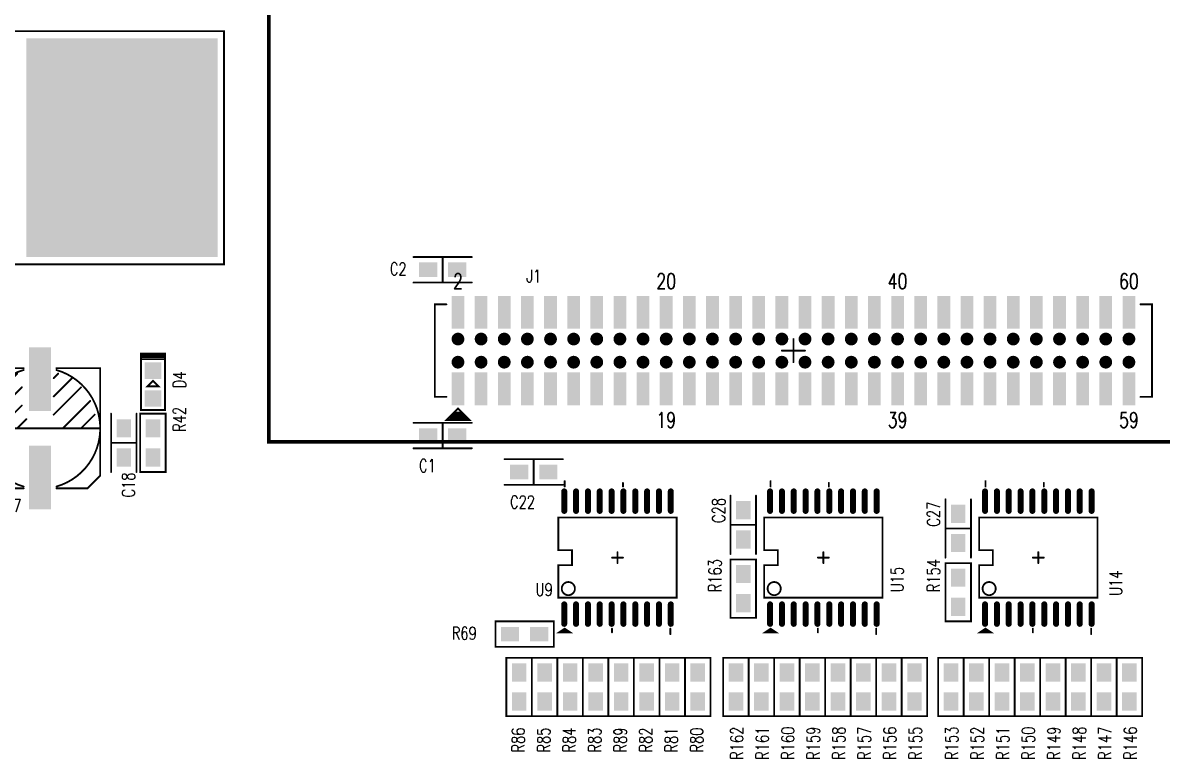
# Model space of a CAD drawing. Extents: x -22 to 239, y -29 to 162.
# Drawn here: x 41.3 to 103.8, y 28.9 to 69.3 of the extents above; entities that cross this region are included whole.
import ezdxf
from ezdxf.enums import TextEntityAlignment as Align

# ---------------------------------------------------------------- set-up
doc = ezdxf.new("R2010")
doc.units = 0
for name, color, linetype in [('2D_LINE_126', 255, 'CONTINUOUS'), ('DRIL_NPLTE_THRU_01', 5, 'CONTINUOUS'), ('DRIL_NPLTE_THRU_02', 106, 'CONTINUOUS'), ('DRIL_NPLTE_THRU_03', 96, 'CONTINUOUS'), ('DRIL_NPLTE_THRU_04', 34, 'CONTINUOUS'), ('PADS_BOT', 43, 'CONTINUOUS'), ('PADS_INNER', 186, 'CONTINUOUS'), ('PADS_TOP', 186, 'CONTINUOUS'), ('PART_NAME_01', 3, 'CONTINUOUS'), ('PART_TOP_2DLINE_00', 150, 'CONTINUOUS'), ('PART_TOP_2DLINE_01', 150, 'CONTINUOUS'), ('PART_TOP_TEXT_126', 255, 'CONTINUOUS')]:
    doc.layers.add(name, color=color, linetype=linetype)
doc.styles.add('W0$1', font='simplex', dxfattribs={"width": 0.75})
doc.styles.add('W0$12', font='simplex', dxfattribs={"width": 0.75})

# ---------------------------------------------------------------- blocks, each defined once
blk = doc.blocks.new('SMOOTH_0$2')
at = {"const_width": 0.1}
blk.add_lwpolyline([(-0.05, 0, 1), (0.05, 0, 1)], format="xyb", close=True, dxfattribs=at)
blk = doc.blocks.new('DRAWING_95')
at = {"layer": '2D_LINE_126', "const_width": 0.2}
blk.add_lwpolyline([(0, 0.1), (82, 0.1), (82, -49.9), (0, -49.9)], close=True, dxfattribs=at)
at = {"layer": '2D_LINE_126'}
blk.add_blockref('SMOOTH_0$2', (0, -49.9), dxfattribs=at)
blk = doc.blocks.new('SMOOTH_0$1')
at = {"const_width": 0.05}
blk.add_lwpolyline([(-0.025, 0, 1), (0.025, 0, 1)], format="xyb", close=True, dxfattribs=at)
blk = doc.blocks.new('PART_BODY_TOP_34')
at = {"layer": 'PART_TOP_2DLINE_00', "const_width": 0.1}
for points in [[(-3.3, 0.9), (-3.3, 2.6), (-2.6, 3.3), (3.3, 3.3), (3.3, 0.9)], [(0, 3.3), (0, -3.3)], [(0.25, 3), (2.25, 1)], [(1.5, 2.75), (3, 1.25)], [(1.25, 1), (0, 2.25)], [(0.5, 0.75), (0, 1.25)], [(3.3, -0.9), (3.3, -3.3), (-2.6, -3.3), (-3.3, -2.6), (-3.3, -0.9)], [(0, -1.25), (1.5, -2.75)], [(0.75, -0.75), (2.25, -2.25)], [(1.75, -0.75), (2.75, -1.75)], [(2.75, -0.75), (3, -1)], [(0, -2.25), (0.75, -3)]]:
    blk.add_lwpolyline(points, dxfattribs=at)
for points in [[(-3.2, 0.9, -0.751504), (3.2, 0.9)], [(3.2, -0.9, -0.751504), (-3.2, -0.9)]]:
    blk.add_lwpolyline(points, format="xyb", dxfattribs=at)
at = {"layer": 'PART_TOP_2DLINE_00'}
for p in [(-2.6, 3.3), (0, 3.3), (3.3, 3.3), (-3.3, 2.6), (0.25, 3), (1.5, 2.75), (0, 2.25), (0, 1.25), (3, 1.25), (-3.3, 0.9), (-3.2, 0.9), (0.5, 0.75), (1.25, 1), (2.25, 1), (3.2, 0.9), (3.3, 0.9), (-3.3, -0.9), (-3.2, -0.9), (0, -1.25), (0.75, -0.75), (1.75, -0.75), (2.75, -0.75), (3, -1), (3.2, -0.9), (3.3, -0.9), (2.75, -1.75), (0, -2.25), (2.25, -2.25), (-3.3, -2.6), (0.75, -3), (1.5, -2.75), (-2.6, -3.3), (0, -3.3), (3.3, -3.3)]:
    blk.add_blockref('SMOOTH_0$1', p, dxfattribs=at)
blk = doc.blocks.new('DRIL_HOLE_0')
blk.add_lwpolyline([(0, 0, 1), (0, 0, 1)], format="xyb", close=True)
blk = doc.blocks.new('PAD_1')
blk.add_lwpolyline([(0, 0, 1), (0, 0, 1)], format="xyb", close=True)
blk = doc.blocks.new('PAD_23')
at = {"const_width": 1.2}
blk.add_lwpolyline([(-1.75, 0), (1.75, 0)], dxfattribs=at)
blk = doc.blocks.new('STK_TOP_135')
at = {"layer": 'DRIL_NPLTE_THRU_01'}
blk.add_blockref('DRIL_HOLE_0', (0, 0), dxfattribs=at)
at = {"layer": 'DRIL_NPLTE_THRU_02'}
blk.add_blockref('DRIL_HOLE_0', (0, 0), dxfattribs=at)
at = {"layer": 'DRIL_NPLTE_THRU_03'}
blk.add_blockref('DRIL_HOLE_0', (0, 0), dxfattribs=at)
at = {"layer": 'DRIL_NPLTE_THRU_04'}
blk.add_blockref('DRIL_HOLE_0', (0, 0), dxfattribs=at)
at = {"layer": 'PADS_BOT'}
blk.add_blockref('PAD_1', (0, 0), dxfattribs=at)
at = {"layer": 'PADS_INNER'}
blk.add_blockref('PAD_1', (0, 0), dxfattribs=at)
at = {"layer": 'PADS_TOP'}
blk.add_blockref('PAD_23', (0, 0), dxfattribs=at)
blk = doc.blocks.new('SYM_TOP_37')
for name, p in [('PART_BODY_TOP_34', (0, 0)), ('STK_TOP_135', (-2.7, 0)), ('STK_TOP_135', (2.7, 0))]:
    blk.add_blockref(name, p)
blk = doc.blocks.new('PART_TOP_52')
blk.add_blockref('SYM_TOP_37', (0, 0))
at = {"layer": 'PART_NAME_01', "style": 'W0$1', "width": 0.75}
blk.add_text('C17', height=0.7, rotation=270, dxfattribs=at).set_placement((-4.6, 2.4))
blk = doc.blocks.new('PART_BODY_TOP_36')
at = {"layer": 'PART_TOP_2DLINE_00', "const_width": 0.1}
for points in [[(-1.599946, 0.700024), (1.599946, 0.700024)], [(0, 0.700024), (0, -0.700024)], [(-1.599946, -0.700024), (1.599946, -0.700024)]]:
    blk.add_lwpolyline(points, dxfattribs=at)
at = {"layer": 'PART_TOP_2DLINE_00'}
for p in [(-1.599946, 0.700024), (0, 0.700024), (1.599946, 0.700024), (-1.599946, -0.700024), (0, -0.700024), (1.599946, -0.700024)]:
    blk.add_blockref('SMOOTH_0$1', p, dxfattribs=at)
blk = doc.blocks.new('PAD_25')
at = {"const_width": 0.8}
blk.add_lwpolyline([(-0.5, 0), (0.5, 0)], dxfattribs=at)
blk = doc.blocks.new('STK_TOP_43')
at = {"layer": 'DRIL_NPLTE_THRU_01'}
blk.add_blockref('DRIL_HOLE_0', (0, 0), dxfattribs=at)
at = {"layer": 'DRIL_NPLTE_THRU_02'}
blk.add_blockref('DRIL_HOLE_0', (0, 0), dxfattribs=at)
at = {"layer": 'DRIL_NPLTE_THRU_03'}
blk.add_blockref('DRIL_HOLE_0', (0, 0), dxfattribs=at)
at = {"layer": 'DRIL_NPLTE_THRU_04'}
blk.add_blockref('DRIL_HOLE_0', (0, 0), dxfattribs=at)
at = {"layer": 'PADS_BOT'}
blk.add_blockref('PAD_1', (0, 0), dxfattribs=at)
at = {"layer": 'PADS_INNER'}
blk.add_blockref('PAD_1', (0, 0), dxfattribs=at)
at = {"layer": 'PADS_TOP'}
blk.add_blockref('PAD_25', (0, 0), dxfattribs=at)
blk = doc.blocks.new('SYM_TOP_39')
for name, p in [('PART_BODY_TOP_36', (0, 0)), ('STK_TOP_43', (-0.8001, 0)), ('STK_TOP_43', (0.8001, 0))]:
    blk.add_blockref(name, p)
blk = doc.blocks.new('PART_TOP_55')
blk.add_blockref('SYM_TOP_39', (0, 0))
at = {"layer": 'PART_NAME_01', "style": 'W0$1', "width": 0.75}
blk.add_text('C1', height=0.7, dxfattribs=at).set_placement((-1.3, -2))
blk = doc.blocks.new('PART_TOP_60')
blk.add_blockref('SYM_TOP_39', (0, 0))
at = {"layer": 'PART_NAME_01', "style": 'W0$1', "width": 0.75}
blk.add_text('C18', height=0.7, rotation=180, dxfattribs=at).set_placement((3, 0.6))
blk = doc.blocks.new('PART_TOP_62')
blk.add_blockref('SYM_TOP_39', (0, 0))
at = {"layer": 'PART_NAME_01', "style": 'W0$1', "width": 0.75}
blk.add_text('C2', height=0.7, dxfattribs=at).set_placement((-2.9, -0.3))
blk = doc.blocks.new('PART_TOP_64')
blk.add_blockref('SYM_TOP_39', (0, 0))
at = {"layer": 'PART_NAME_01', "style": 'W0$1', "width": 0.75}
blk.add_text('C22', height=0.7, dxfattribs=at).set_placement((-1.3, -2))
blk = doc.blocks.new('PART_TOP_69')
blk.add_blockref('SYM_TOP_39', (0, 0))
at = {"layer": 'PART_NAME_01', "style": 'W0$1', "width": 0.75}
blk.add_text('C27', height=0.7, rotation=180, dxfattribs=at).set_placement((-0.1, -1))
blk = doc.blocks.new('PART_TOP_70')
blk.add_blockref('SYM_TOP_39', (0, 0))
at = {"layer": 'PART_NAME_01', "style": 'W0$1', "width": 0.75}
blk.add_text('C28', height=0.7, rotation=180, dxfattribs=at).set_placement((-0.1, -1))
blk = doc.blocks.new('PART_BODY_TOP_41')
at = {"layer": 'PART_TOP_2DLINE_01', "const_width": 0.1}
for points in [[(-1.400048, -0.659892), (-1.700022, -0.659892), (-1.700022, 0.659892), (-1.400048, 0.659892)], [(-1.599946, -0.599948), (-1.599946, 0.599948)], [(-1.500124, -0.599948), (-1.500124, 0.6)], [(-0.199898, 0), (0.100076, 0.299974), (0.100076, -0.299974), (-0.199898, 0)]]:
    blk.add_lwpolyline(points, dxfattribs=at)
blk.add_lwpolyline([(1.397, -0.659892), (-1.397, -0.659892), (-1.397, 0.659892), (1.397, 0.659892)], close=True, dxfattribs=at)
at = {"layer": 'PART_TOP_2DLINE_01'}
for p in [(-1.700022, 0.659892), (-1.599946, 0.599948), (-1.500124, 0.6), (-1.400048, 0.659892), (-1.397, 0.659892), (1.397, 0.659892), (-0.199898, 0), (-0.199898, 0), (0.100076, 0.299974), (-1.700022, -0.659892), (-1.599946, -0.599948), (-1.500124, -0.599948), (-1.400048, -0.659892), (-1.397, -0.659892), (0.100076, -0.299974), (1.397, -0.659892)]:
    blk.add_blockref('SMOOTH_0$1', p, dxfattribs=at)
blk = doc.blocks.new('PAD_27')
at = {"const_width": 0.9}
blk.add_lwpolyline([(-0.45, 0), (0.45, 0)], dxfattribs=at)
blk = doc.blocks.new('STK_TOP_142')
at = {"layer": 'DRIL_NPLTE_THRU_01'}
blk.add_blockref('DRIL_HOLE_0', (0, 0), dxfattribs=at)
at = {"layer": 'DRIL_NPLTE_THRU_02'}
blk.add_blockref('DRIL_HOLE_0', (0, 0), dxfattribs=at)
at = {"layer": 'DRIL_NPLTE_THRU_03'}
blk.add_blockref('DRIL_HOLE_0', (0, 0), dxfattribs=at)
at = {"layer": 'DRIL_NPLTE_THRU_04'}
blk.add_blockref('DRIL_HOLE_0', (0, 0), dxfattribs=at)
at = {"layer": 'PADS_BOT'}
blk.add_blockref('PAD_1', (0, 0), dxfattribs=at)
at = {"layer": 'PADS_INNER'}
blk.add_blockref('PAD_1', (0, 0), dxfattribs=at)
at = {"layer": 'PADS_TOP'}
blk.add_blockref('PAD_27', (0, 0), dxfattribs=at)
blk = doc.blocks.new('SYM_TOP_44')
for name, p in [('PART_BODY_TOP_41', (0, 0)), ('STK_TOP_142', (-0.762, 0)), ('STK_TOP_142', (0.762, 0))]:
    blk.add_blockref(name, p)
blk = doc.blocks.new('PART_TOP_153')
blk.add_blockref('SYM_TOP_44', (0, 0))
at = {"layer": 'PART_NAME_01', "style": 'W0$1', "width": 0.75}
blk.add_text('D4', height=0.7, rotation=180, dxfattribs=at).set_placement((0.2, 1.8))
blk = doc.blocks.new('PART_BODY_TOP_45')
at = {"layer": 'PART_TOP_2DLINE_00', "const_width": 0.1}
blk.add_lwpolyline([(-1.599946, 0.700024), (1.599946, 0.700024), (1.599946, -0.700024), (-1.599946, -0.700024), (-1.599946, 0.700024)], dxfattribs=at)
at = {"layer": 'PART_TOP_2DLINE_00'}
for p in [(-1.599946, 0.700024), (-1.599946, 0.700024), (1.599946, 0.700024), (-1.599946, -0.700024), (1.599946, -0.700024)]:
    blk.add_blockref('SMOOTH_0$1', p, dxfattribs=at)
blk = doc.blocks.new('SYM_TOP_48')
for name, p in [('PART_BODY_TOP_45', (0, 0)), ('STK_TOP_43', (-0.8001, 0)), ('STK_TOP_43', (0.8001, 0))]:
    blk.add_blockref(name, p)
blk = doc.blocks.new('PART_TOP_216')
blk.add_blockref('SYM_TOP_48', (0, 0))
at = {"layer": 'PART_NAME_01', "style": 'W0$1', "width": 0.75}
blk.add_text('R146', height=0.7, dxfattribs=at).set_placement((-4, -0.4))
blk = doc.blocks.new('PART_TOP_217')
blk.add_blockref('SYM_TOP_48', (0, 0))
at = {"layer": 'PART_NAME_01', "style": 'W0$1', "width": 0.75}
blk.add_text('R147', height=0.7, dxfattribs=at).set_placement((-4, -0.4))
blk = doc.blocks.new('PART_TOP_218')
blk.add_blockref('SYM_TOP_48', (0, 0))
at = {"layer": 'PART_NAME_01', "style": 'W0$1', "width": 0.75}
blk.add_text('R148', height=0.7, dxfattribs=at).set_placement((-4, -0.4))
blk = doc.blocks.new('PART_TOP_219')
blk.add_blockref('SYM_TOP_48', (0, 0))
at = {"layer": 'PART_NAME_01', "style": 'W0$1', "width": 0.75}
blk.add_text('R149', height=0.7, dxfattribs=at).set_placement((-4, -0.4))
blk = doc.blocks.new('PART_TOP_221')
blk.add_blockref('SYM_TOP_48', (0, 0))
at = {"layer": 'PART_NAME_01', "style": 'W0$1', "width": 0.75}
blk.add_text('R150', height=0.7, dxfattribs=at).set_placement((-4, -0.4))
blk = doc.blocks.new('PART_TOP_222')
blk.add_blockref('SYM_TOP_48', (0, 0))
at = {"layer": 'PART_NAME_01', "style": 'W0$1', "width": 0.75}
blk.add_text('R151', height=0.7, dxfattribs=at).set_placement((-4, -0.4))
blk = doc.blocks.new('PART_TOP_223')
blk.add_blockref('SYM_TOP_48', (0, 0))
at = {"layer": 'PART_NAME_01', "style": 'W0$1', "width": 0.75}
blk.add_text('R152', height=0.7, dxfattribs=at).set_placement((-4, -0.4))
blk = doc.blocks.new('PART_TOP_224')
blk.add_blockref('SYM_TOP_48', (0, 0))
at = {"layer": 'PART_NAME_01', "style": 'W0$1', "width": 0.75}
blk.add_text('R153', height=0.7, dxfattribs=at).set_placement((-4, -0.4))
blk = doc.blocks.new('PART_TOP_225')
blk.add_blockref('SYM_TOP_48', (0, 0))
at = {"layer": 'PART_NAME_01', "style": 'W0$1', "width": 0.75}
blk.add_text('R154', height=0.7, rotation=180, dxfattribs=at).set_placement((0, -1))
blk = doc.blocks.new('PART_TOP_226')
blk.add_blockref('SYM_TOP_48', (0, 0))
at = {"layer": 'PART_NAME_01', "style": 'W0$1', "width": 0.75}
blk.add_text('R155', height=0.7, dxfattribs=at).set_placement((-4, -0.4))
blk = doc.blocks.new('PART_TOP_227')
blk.add_blockref('SYM_TOP_48', (0, 0))
at = {"layer": 'PART_NAME_01', "style": 'W0$1', "width": 0.75}
blk.add_text('R156', height=0.7, dxfattribs=at).set_placement((-4, -0.4))
blk = doc.blocks.new('PART_TOP_228')
blk.add_blockref('SYM_TOP_48', (0, 0))
at = {"layer": 'PART_NAME_01', "style": 'W0$1', "width": 0.75}
blk.add_text('R157', height=0.7, dxfattribs=at).set_placement((-4, -0.4))
blk = doc.blocks.new('PART_TOP_229')
blk.add_blockref('SYM_TOP_48', (0, 0))
at = {"layer": 'PART_NAME_01', "style": 'W0$1', "width": 0.75}
blk.add_text('R158', height=0.7, dxfattribs=at).set_placement((-4, -0.4))
blk = doc.blocks.new('PART_TOP_230')
blk.add_blockref('SYM_TOP_48', (0, 0))
at = {"layer": 'PART_NAME_01', "style": 'W0$1', "width": 0.75}
blk.add_text('R159', height=0.7, dxfattribs=at).set_placement((-4, -0.4))
blk = doc.blocks.new('PART_TOP_232')
blk.add_blockref('SYM_TOP_48', (0, 0))
at = {"layer": 'PART_NAME_01', "style": 'W0$1', "width": 0.75}
blk.add_text('R160', height=0.7, dxfattribs=at).set_placement((-4, -0.4))
blk = doc.blocks.new('PART_TOP_233')
blk.add_blockref('SYM_TOP_48', (0, 0))
at = {"layer": 'PART_NAME_01', "style": 'W0$1', "width": 0.75}
blk.add_text('R161', height=0.7, dxfattribs=at).set_placement((-4, -0.4))
blk = doc.blocks.new('PART_TOP_234')
blk.add_blockref('SYM_TOP_48', (0, 0))
at = {"layer": 'PART_NAME_01', "style": 'W0$1', "width": 0.75}
blk.add_text('R162', height=0.7, dxfattribs=at).set_placement((-4, -0.4))
blk = doc.blocks.new('PART_TOP_235')
blk.add_blockref('SYM_TOP_48', (0, 0))
at = {"layer": 'PART_NAME_01', "style": 'W0$1', "width": 0.75}
blk.add_text('R163', height=0.7, rotation=180, dxfattribs=at).set_placement((0.2, -1.2))
blk = doc.blocks.new('PART_TOP_415')
blk.add_blockref('SYM_TOP_48', (0, 0))
at = {"layer": 'PART_NAME_01', "style": 'W0$1', "width": 0.75}
blk.add_text('R42', height=0.7, dxfattribs=at).set_placement((0.6, -1.8))
blk = doc.blocks.new('PART_TOP_443')
blk.add_blockref('SYM_TOP_48', (0, 0))
at = {"layer": 'PART_NAME_01', "style": 'W0$1', "width": 0.75}
blk.add_text('R69', height=0.7, dxfattribs=at).set_placement((-4, -0.3))
blk = doc.blocks.new('PART_TOP_456')
blk.add_blockref('SYM_TOP_48', (0, 0))
at = {"layer": 'PART_NAME_01', "style": 'W0$1', "width": 0.75}
blk.add_text('R80', height=0.7, rotation=180, dxfattribs=at).set_placement((3.6, 0.3))
blk = doc.blocks.new('PART_TOP_457')
blk.add_blockref('SYM_TOP_48', (0, 0))
at = {"layer": 'PART_NAME_01', "style": 'W0$1', "width": 0.75}
blk.add_text('R81', height=0.7, rotation=180, dxfattribs=at).set_placement((3.6, 0.3))
blk = doc.blocks.new('PART_TOP_458')
blk.add_blockref('SYM_TOP_48', (0, 0))
at = {"layer": 'PART_NAME_01', "style": 'W0$1', "width": 0.75}
blk.add_text('R82', height=0.7, rotation=180, dxfattribs=at).set_placement((3.6, 0.3))
blk = doc.blocks.new('PART_TOP_459')
blk.add_blockref('SYM_TOP_48', (0, 0))
at = {"layer": 'PART_NAME_01', "style": 'W0$1', "width": 0.75}
blk.add_text('R83', height=0.7, rotation=180, dxfattribs=at).set_placement((3.6, 0.3))
blk = doc.blocks.new('PART_TOP_460')
blk.add_blockref('SYM_TOP_48', (0, 0))
at = {"layer": 'PART_NAME_01', "style": 'W0$1', "width": 0.75}
blk.add_text('R84', height=0.7, rotation=180, dxfattribs=at).set_placement((3.6, 0.3))
blk = doc.blocks.new('PART_TOP_461')
blk.add_blockref('SYM_TOP_48', (0, 0))
at = {"layer": 'PART_NAME_01', "style": 'W0$1', "width": 0.75}
blk.add_text('R85', height=0.7, rotation=180, dxfattribs=at).set_placement((3.6, 0.3))
blk = doc.blocks.new('PART_TOP_462')
blk.add_blockref('SYM_TOP_48', (0, 0))
at = {"layer": 'PART_NAME_01', "style": 'W0$1', "width": 0.75}
blk.add_text('R86', height=0.7, rotation=180, dxfattribs=at).set_placement((3.6, 0.3))
blk = doc.blocks.new('PART_TOP_465')
blk.add_blockref('SYM_TOP_48', (0, 0))
at = {"layer": 'PART_NAME_01', "style": 'W0$1', "width": 0.75}
blk.add_text('R89', height=0.7, rotation=180, dxfattribs=at).set_placement((3.6, 0.3))
blk = doc.blocks.new('PART_BODY_TOP_17')
at = {"layer": 'PART_TOP_2DLINE_00', "const_width": 0.1}
for points in [[(-2.9, 3.9), (-2.9, 4.2)], [(0.3, 3.9), (0.3, 4.1)], [(-0.3, 0), (0.3, 0)], [(0, 0.3), (0, -0.3)], [(-3, -4), (-2.8, -4)], [(-0.3, -3.9), (-0.3, -4.1)], [(2.9, -3.9), (2.9, -4.2)]]:
    blk.add_lwpolyline(points, dxfattribs=at)
for points in [[(-3.25, 2.2), (-3.25, 0.4125), (-2.5, 0.4125), (-2.5, -0.4125), (-3.25, -0.4125), (-3.25, -2.2), (3.25, -2.2), (3.25, 2.2)], [(-2.9, -3.9), (-3.2, -4.1), (-2.6, -4.1)]]:
    blk.add_lwpolyline(points, close=True, dxfattribs=at)
blk.add_lwpolyline([(-3.0606, -1.7, 1), (-2.3394, -1.7, 1)], format="xyb", close=True, dxfattribs=at)
at = {"layer": 'PART_TOP_2DLINE_00'}
for p in [(-2.9, 4.2), (-2.9, 3.9), (0.3, 4.1), (0.3, 3.9), (-3.25, 2.2), (3.25, 2.2), (-3.25, 0.4125), (-2.5, 0.4125), (-0.3, 0), (0, 0.3), (0.3, 0), (-3.25, -0.4125), (-2.5, -0.4125), (0, -0.3), (-3.25, -2.2), (3.25, -2.2), (-3.2, -4.1), (-3, -4), (-2.9, -3.9), (-2.8, -4), (-2.6, -4.1), (-0.3, -3.9), (-0.3, -4.1), (2.9, -3.9), (2.9, -4.2)]:
    blk.add_blockref('SMOOTH_0$1', p, dxfattribs=at)
blk = doc.blocks.new('PAD_8')
at = {"const_width": 0.165}
blk.add_lwpolyline([(-0.535, -0.0825), (0.535, -0.0825, 1), (0.535, 0.0825), (-0.535, 0.0825, 1)], format="xyb", close=True, dxfattribs=at)
blk = doc.blocks.new('STK_TOP_42')
at = {"layer": 'DRIL_NPLTE_THRU_01'}
blk.add_blockref('DRIL_HOLE_0', (0, 0), dxfattribs=at)
at = {"layer": 'DRIL_NPLTE_THRU_02'}
blk.add_blockref('DRIL_HOLE_0', (0, 0), dxfattribs=at)
at = {"layer": 'DRIL_NPLTE_THRU_03'}
blk.add_blockref('DRIL_HOLE_0', (0, 0), dxfattribs=at)
at = {"layer": 'DRIL_NPLTE_THRU_04'}
blk.add_blockref('DRIL_HOLE_0', (0, 0), dxfattribs=at)
at = {"layer": 'PADS_BOT'}
blk.add_blockref('PAD_1', (0, 0), dxfattribs=at)
at = {"layer": 'PADS_INNER'}
blk.add_blockref('PAD_1', (0, 0), dxfattribs=at)
at = {"layer": 'PADS_TOP', "rotation": 90}
blk.add_blockref('PAD_8', (0, 0), dxfattribs=at)
blk = doc.blocks.new('SYM_TOP_20')
for name, p in [('PART_BODY_TOP_17', (0, 0)), ('STK_TOP_42', (-2.925, 3.1)), ('STK_TOP_42', (-2.275, 3.1)), ('STK_TOP_42', (-1.625, 3.1)), ('STK_TOP_42', (-0.975, 3.1)), ('STK_TOP_42', (-0.325, 3.1)), ('STK_TOP_42', (0.325, 3.1)), ('STK_TOP_42', (0.975, 3.1)), ('STK_TOP_42', (1.625, 3.1)), ('STK_TOP_42', (2.275, 3.1)), ('STK_TOP_42', (2.925, 3.1)), ('STK_TOP_42', (-2.925, -3.1)), ('STK_TOP_42', (-2.275, -3.1)), ('STK_TOP_42', (-1.625, -3.1)), ('STK_TOP_42', (-0.975, -3.1)), ('STK_TOP_42', (-0.325, -3.1)), ('STK_TOP_42', (0.325, -3.1)), ('STK_TOP_42', (0.975, -3.1)), ('STK_TOP_42', (1.625, -3.1)), ('STK_TOP_42', (2.275, -3.1)), ('STK_TOP_42', (2.925, -3.1))]:
    blk.add_blockref(name, p)
blk = doc.blocks.new('PART_TOP_552')
blk.add_blockref('SYM_TOP_20', (0, 0))
at = {"layer": 'PART_NAME_01', "style": 'W0$1', "width": 0.75}
blk.add_text('U14', height=0.7, rotation=90, dxfattribs=at).set_placement((4.6, -2.1))
blk = doc.blocks.new('PART_TOP_553')
blk.add_blockref('SYM_TOP_20', (0, 0))
at = {"layer": 'PART_NAME_01', "style": 'W0$1', "width": 0.75}
blk.add_text('U15', height=0.7, rotation=90, dxfattribs=at).set_placement((4.4, -1.9))
blk = doc.blocks.new('PART_TOP_554')
blk.add_blockref('SYM_TOP_20', (0, 0))
at = {"layer": 'PART_NAME_01', "style": 'W0$1', "width": 0.75}
blk.add_text('U9', height=0.7, dxfattribs=at).set_placement((-4.5, -2.1))
blk = doc.blocks.new('PART_BODY_TOP_53')
at = {"layer": 'PART_TOP_2DLINE_00', "const_width": 0.1}
for points in [[(-19.05, 2.54), (-19.685, 2.54), (-19.685, -2.54), (-19.05, -2.54)], [(19.05, 2.54), (19.685, 2.54), (19.685, -2.54), (19.05, -2.54)], [(0, 0.635), (0, -0.635)], [(-0.635, 0), (0.635, 0)], [(-18.415, -3.175), (-19.05, -3.81), (-17.78, -3.81), (-18.415, -3.175)], [(-18.87, -3.7), (-17.97, -3.7), (-18.07, -3.6), (-18.77, -3.6), (-18.67, -3.5), (-18.17, -3.5), (-18.27, -3.4), (-18.57, -3.4)]]:
    blk.add_lwpolyline(points, dxfattribs=at)
at = {"layer": 'PART_TOP_2DLINE_00'}
for p in [(-19.685, 2.54), (-19.05, 2.54), (19.05, 2.54), (19.685, 2.54), (0, 0.635), (-0.635, 0), (0.635, 0), (0, -0.635), (-19.685, -2.54), (-19.05, -2.54), (19.05, -2.54), (19.685, -2.54), (-18.415, -3.175), (-18.415, -3.175), (-18.87, -3.7), (-18.77, -3.6), (-18.67, -3.5), (-18.57, -3.4), (-18.27, -3.4), (-18.17, -3.5), (-18.07, -3.6), (-17.97, -3.7), (-19.05, -3.81), (-17.78, -3.81)]:
    blk.add_blockref('SMOOTH_0$1', p, dxfattribs=at)
at = {"layer": 'PART_TOP_TEXT_126', "style": 'W0$12', "width": 0.75}
for s, p in [('2', (-18.415, 3.81)), ('20', (-6.985, 3.81)), ('40', (5.715, 3.81)), ('60', (18.415, 3.81)), ('19', (-6.985, -3.81)), ('39', (5.715, -3.81)), ('59', (18.415, -3.81))]:
    blk.add_text(s, height=0.84, dxfattribs=at).set_placement(p, align=Align.MIDDLE_CENTER)
blk = doc.blocks.new('PAD_35')
at = {"const_width": 0.7}
blk.add_lwpolyline([(-0.9, 0), (0.9, 0)], dxfattribs=at)
blk = doc.blocks.new('STK_TOP_55')
at = {"layer": 'DRIL_NPLTE_THRU_01'}
blk.add_blockref('DRIL_HOLE_0', (0, 0), dxfattribs=at)
at = {"layer": 'DRIL_NPLTE_THRU_02'}
blk.add_blockref('DRIL_HOLE_0', (0, 0), dxfattribs=at)
at = {"layer": 'DRIL_NPLTE_THRU_03'}
blk.add_blockref('DRIL_HOLE_0', (0, 0), dxfattribs=at)
at = {"layer": 'DRIL_NPLTE_THRU_04'}
blk.add_blockref('DRIL_HOLE_0', (0, 0), dxfattribs=at)
at = {"layer": 'PADS_BOT'}
blk.add_blockref('PAD_1', (0, 0), dxfattribs=at)
at = {"layer": 'PADS_INNER'}
blk.add_blockref('PAD_1', (0, 0), dxfattribs=at)
at = {"layer": 'PADS_TOP', "rotation": 90}
blk.add_blockref('PAD_35', (0, 0), dxfattribs=at)
blk = doc.blocks.new('PAD_36')
at = {"const_width": 0.35}
blk.add_lwpolyline([(0, -0.175, 1), (0, 0.175, 1)], format="xyb", close=True, dxfattribs=at)
blk = doc.blocks.new('STK_TOP_54')
at = {"layer": 'DRIL_NPLTE_THRU_01'}
blk.add_blockref('DRIL_HOLE_0', (0, 0), dxfattribs=at)
at = {"layer": 'DRIL_NPLTE_THRU_02'}
blk.add_blockref('DRIL_HOLE_0', (0, 0), dxfattribs=at)
at = {"layer": 'DRIL_NPLTE_THRU_03'}
blk.add_blockref('DRIL_HOLE_0', (0, 0), dxfattribs=at)
at = {"layer": 'DRIL_NPLTE_THRU_04'}
blk.add_blockref('DRIL_HOLE_0', (0, 0), dxfattribs=at)
at = {"layer": 'PADS_BOT'}
blk.add_blockref('PAD_1', (0, 0), dxfattribs=at)
at = {"layer": 'PADS_INNER'}
blk.add_blockref('PAD_1', (0, 0), dxfattribs=at)
at = {"layer": 'PADS_TOP'}
blk.add_blockref('PAD_36', (0, 0), dxfattribs=at)
blk = doc.blocks.new('SYM_TOP_56')
for name, p in [('PART_BODY_TOP_53', (0, 0)), ('STK_TOP_55', (-18.415, 2.1)), ('STK_TOP_55', (-17.145, 2.1)), ('STK_TOP_55', (-15.875, 2.1)), ('STK_TOP_55', (-14.605, 2.1)), ('STK_TOP_55', (-13.335, 2.1)), ('STK_TOP_55', (-12.065, 2.1)), ('STK_TOP_55', (-10.795, 2.1)), ('STK_TOP_55', (-9.525, 2.1)), ('STK_TOP_55', (-8.255, 2.1)), ('STK_TOP_55', (-6.985, 2.1)), ('STK_TOP_55', (-5.715, 2.1)), ('STK_TOP_55', (-4.445, 2.1)), ('STK_TOP_55', (-3.175, 2.1)), ('STK_TOP_55', (-1.905, 2.1)), ('STK_TOP_55', (-0.635, 2.1)), ('STK_TOP_55', (0.635, 2.1)), ('STK_TOP_55', (1.905, 2.1)), ('STK_TOP_55', (3.175, 2.1)), ('STK_TOP_55', (4.445, 2.1)), ('STK_TOP_55', (5.715, 2.1)), ('STK_TOP_55', (6.985, 2.1)), ('STK_TOP_55', (8.255, 2.1)), ('STK_TOP_55', (9.525, 2.1)), ('STK_TOP_55', (10.795, 2.1)), ('STK_TOP_55', (12.065, 2.1)), ('STK_TOP_55', (13.335, 2.1)), ('STK_TOP_55', (14.605, 2.1)), ('STK_TOP_55', (15.875, 2.1)), ('STK_TOP_55', (17.145, 2.1)), ('STK_TOP_55', (18.415, 2.1)), ('STK_TOP_54', (-18.415, 0.635)), ('STK_TOP_54', (-17.145, 0.635)), ('STK_TOP_54', (-15.875, 0.635)), ('STK_TOP_54', (-14.605, 0.635)), ('STK_TOP_54', (-13.335, 0.635)), ('STK_TOP_54', (-12.065, 0.635)), ('STK_TOP_54', (-10.795, 0.635)), ('STK_TOP_54', (-9.525, 0.635)), ('STK_TOP_54', (-8.255, 0.635)), ('STK_TOP_54', (-6.985, 0.635)), ('STK_TOP_54', (-5.715, 0.635)), ('STK_TOP_54', (-4.445, 0.635)), ('STK_TOP_54', (-3.175, 0.635)), ('STK_TOP_54', (-1.905, 0.635)), ('STK_TOP_54', (-0.635, 0.635)), ('STK_TOP_54', (0.635, 0.635)), ('STK_TOP_54', (1.905, 0.635)), ('STK_TOP_54', (3.175, 0.635)), ('STK_TOP_54', (4.445, 0.635)), ('STK_TOP_54', (5.715, 0.635)), ('STK_TOP_54', (6.985, 0.635)), ('STK_TOP_54', (8.255, 0.635)), ('STK_TOP_54', (9.525, 0.635)), ('STK_TOP_54', (10.795, 0.635)), ('STK_TOP_54', (12.065, 0.635)), ('STK_TOP_54', (13.335, 0.635)), ('STK_TOP_54', (14.605, 0.635)), ('STK_TOP_54', (15.875, 0.635)), ('STK_TOP_54', (17.145, 0.635)), ('STK_TOP_54', (18.415, 0.635)), ('STK_TOP_54', (-18.415, -0.635)), ('STK_TOP_54', (-17.145, -0.635)), ('STK_TOP_54', (-15.875, -0.635)), ('STK_TOP_54', (-14.605, -0.635)), ('STK_TOP_54', (-13.335, -0.635)), ('STK_TOP_54', (-12.065, -0.635)), ('STK_TOP_54', (-10.795, -0.635)), ('STK_TOP_54', (-9.525, -0.635)), ('STK_TOP_54', (-8.255, -0.635)), ('STK_TOP_54', (-6.985, -0.635)), ('STK_TOP_54', (-5.715, -0.635)), ('STK_TOP_54', (-4.445, -0.635)), ('STK_TOP_54', (-3.175, -0.635)), ('STK_TOP_54', (-1.905, -0.635)), ('STK_TOP_54', (-0.635, -0.635)), ('STK_TOP_54', (0.635, -0.635)), ('STK_TOP_54', (1.905, -0.635)), ('STK_TOP_54', (3.175, -0.635)), ('STK_TOP_54', (4.445, -0.635)), ('STK_TOP_54', (5.715, -0.635)), ('STK_TOP_54', (6.985, -0.635)), ('STK_TOP_54', (8.255, -0.635)), ('STK_TOP_54', (9.525, -0.635)), ('STK_TOP_54', (10.795, -0.635)), ('STK_TOP_54', (12.065, -0.635)), ('STK_TOP_54', (13.335, -0.635)), ('STK_TOP_54', (14.605, -0.635)), ('STK_TOP_54', (15.875, -0.635)), ('STK_TOP_54', (17.145, -0.635)), ('STK_TOP_54', (18.415, -0.635)), ('STK_TOP_55', (-18.415, -2.1)), ('STK_TOP_55', (-17.145, -2.1)), ('STK_TOP_55', (-15.875, -2.1)), ('STK_TOP_55', (-14.605, -2.1)), ('STK_TOP_55', (-13.335, -2.1)), ('STK_TOP_55', (-12.065, -2.1)), ('STK_TOP_55', (-10.795, -2.1)), ('STK_TOP_55', (-9.525, -2.1)), ('STK_TOP_55', (-8.255, -2.1)), ('STK_TOP_55', (-6.985, -2.1)), ('STK_TOP_55', (-5.715, -2.1)), ('STK_TOP_55', (-4.445, -2.1)), ('STK_TOP_55', (-3.175, -2.1)), ('STK_TOP_55', (-1.905, -2.1)), ('STK_TOP_55', (-0.635, -2.1)), ('STK_TOP_55', (0.635, -2.1)), ('STK_TOP_55', (1.905, -2.1)), ('STK_TOP_55', (3.175, -2.1)), ('STK_TOP_55', (4.445, -2.1)), ('STK_TOP_55', (5.715, -2.1)), ('STK_TOP_55', (6.985, -2.1)), ('STK_TOP_55', (8.255, -2.1)), ('STK_TOP_55', (9.525, -2.1)), ('STK_TOP_55', (10.795, -2.1)), ('STK_TOP_55', (12.065, -2.1)), ('STK_TOP_55', (13.335, -2.1)), ('STK_TOP_55', (14.605, -2.1)), ('STK_TOP_55', (15.875, -2.1)), ('STK_TOP_55', (17.145, -2.1)), ('STK_TOP_55', (18.415, -2.1))]:
    blk.add_blockref(name, p)
blk = doc.blocks.new('PART_TOP_573')
blk.add_blockref('SYM_TOP_56', (0, 0))
at = {"layer": 'PART_NAME_01', "style": 'W0$1', "width": 0.75}
blk.add_text('J1', height=0.7, dxfattribs=at).set_placement((-14.657, 3.737))
blk = doc.blocks.new('PART_BODY_TOP_55')
at = {"layer": 'PART_TOP_2DLINE_00', "const_width": 0.1}
blk.add_lwpolyline([(-6.400038, -2.199894), (-6.400038, 15.299944), (6.400038, 15.299944), (6.400038, -2.199894), (-6.400038, -2.199894)], dxfattribs=at)
at = {"layer": 'PART_TOP_2DLINE_00'}
for p in [(-6.400038, 15.299944), (6.400038, 15.299944), (-6.400038, -2.199894), (-6.400038, -2.199894), (6.400038, -2.199894)]:
    blk.add_blockref('SMOOTH_0$1', p, dxfattribs=at)
blk = doc.blocks.new('PAD_39')
at = {"const_width": 1.2}
blk.add_lwpolyline([(-1.8, 0), (1.8, 0)], dxfattribs=at)
blk = doc.blocks.new('STK_TOP_156')
at = {"layer": 'DRIL_NPLTE_THRU_01'}
blk.add_blockref('DRIL_HOLE_0', (0, 0), dxfattribs=at)
at = {"layer": 'DRIL_NPLTE_THRU_02'}
blk.add_blockref('DRIL_HOLE_0', (0, 0), dxfattribs=at)
at = {"layer": 'DRIL_NPLTE_THRU_03'}
blk.add_blockref('DRIL_HOLE_0', (0, 0), dxfattribs=at)
at = {"layer": 'DRIL_NPLTE_THRU_04'}
blk.add_blockref('DRIL_HOLE_0', (0, 0), dxfattribs=at)
at = {"layer": 'PADS_BOT'}
blk.add_blockref('PAD_1', (0, 0), dxfattribs=at)
at = {"layer": 'PADS_INNER'}
blk.add_blockref('PAD_1', (0, 0), dxfattribs=at)
at = {"layer": 'PADS_TOP', "rotation": 90}
blk.add_blockref('PAD_39', (0, 0), dxfattribs=at)
blk = doc.blocks.new('PAD_40')
at = {"const_width": 10.5}
blk.add_lwpolyline([(-6, 0), (6, 0)], dxfattribs=at)
blk = doc.blocks.new('STK_TOP_157')
at = {"layer": 'DRIL_NPLTE_THRU_01'}
blk.add_blockref('DRIL_HOLE_0', (0, 0), dxfattribs=at)
at = {"layer": 'DRIL_NPLTE_THRU_02'}
blk.add_blockref('DRIL_HOLE_0', (0, 0), dxfattribs=at)
at = {"layer": 'DRIL_NPLTE_THRU_03'}
blk.add_blockref('DRIL_HOLE_0', (0, 0), dxfattribs=at)
at = {"layer": 'DRIL_NPLTE_THRU_04'}
blk.add_blockref('DRIL_HOLE_0', (0, 0), dxfattribs=at)
at = {"layer": 'PADS_BOT'}
blk.add_blockref('PAD_1', (0, 0), dxfattribs=at)
at = {"layer": 'PADS_INNER'}
blk.add_blockref('PAD_1', (0, 0), dxfattribs=at)
at = {"layer": 'PADS_TOP'}
blk.add_blockref('PAD_40', (0, 0), dxfattribs=at)
blk = doc.blocks.new('SYM_TOP_58')
for name, p in [('PART_BODY_TOP_55', (0, 0)), ('STK_TOP_157', (0, 9.70001)), ('STK_TOP_156', (-3.4036, 0)), ('STK_TOP_156', (-1.7018, 0)), ('STK_TOP_156', (0, 0)), ('STK_TOP_156', (1.7018, 0)), ('STK_TOP_156', (3.4036, 0))]:
    blk.add_blockref(name, p)
blk = doc.blocks.new('PART_TOP_582')
blk.add_blockref('SYM_TOP_58', (0, 0))
at = {"layer": 'PART_NAME_01', "style": 'W0$1', "width": 0.75}
blk.add_text('U4', height=0.7, rotation=90, dxfattribs=at).set_placement((7.6, -0.4))

msp = doc.modelspace()

# ---------------------------------------------------------------- block references
for name, p in [('DRAWING_95', (54.757, 96.163)), ('PART_TOP_62', (64.3, 55.7)), ('PART_TOP_573', (83.557, 51.263)), ('PART_TOP_55', (64.3, 46.6)), ('PART_TOP_64', (69.3, 44.6)), ('PART_TOP_554', (73.9, 39.9)), ('PART_TOP_553', (85.2, 39.9)), ('PART_TOP_552', (97, 39.9)), ('PART_TOP_443', (68.8, 35.7))]:
    msp.add_blockref(name, p)
for name, p, rotation in [('PART_TOP_582', (37, 62.4), 270), ('PART_TOP_52', (42.2, 47), 90), ('PART_TOP_153', (48.4, 49.4), 270), ('PART_TOP_60', (46.8, 46.2), 270), ('PART_TOP_415', (48.4, 46.2), 90), ('PART_TOP_70', (80.8, 41.7), 270), ('PART_TOP_69', (92.6, 41.5), 270), ('PART_TOP_235', (80.8, 38.2), 270), ('PART_TOP_225', (92.6, 38), 270), ('PART_TOP_462', (68.5, 32.8), 270), ('PART_TOP_461', (69.9, 32.8), 270), ('PART_TOP_460', (71.3, 32.8), 270), ('PART_TOP_459', (72.7, 32.8), 270), ('PART_TOP_465', (74.1, 32.8), 270), ('PART_TOP_458', (75.5, 32.8), 270), ('PART_TOP_457', (76.9, 32.8), 270), ('PART_TOP_456', (78.3, 32.8), 270), ('PART_TOP_234', (80.4, 32.8), 90), ('PART_TOP_233', (81.8, 32.8), 90), ('PART_TOP_232', (83.2, 32.8), 90), ('PART_TOP_230', (84.6, 32.8), 90), ('PART_TOP_229', (86, 32.8), 90), ('PART_TOP_228', (87.4, 32.8), 90), ('PART_TOP_227', (88.8, 32.8), 90), ('PART_TOP_226', (90.2, 32.8), 90), ('PART_TOP_224', (92.2, 32.8), 90), ('PART_TOP_223', (93.6, 32.8), 90), ('PART_TOP_222', (95, 32.8), 90), ('PART_TOP_221', (96.4, 32.8), 90), ('PART_TOP_219', (97.8, 32.8), 90), ('PART_TOP_218', (99.2, 32.8), 90), ('PART_TOP_217', (100.6, 32.8), 90), ('PART_TOP_216', (102, 32.8), 90)]:
    msp.add_blockref(name, p, dxfattribs=dict(rotation=rotation))

doc.saveas('drawing.dxf')
